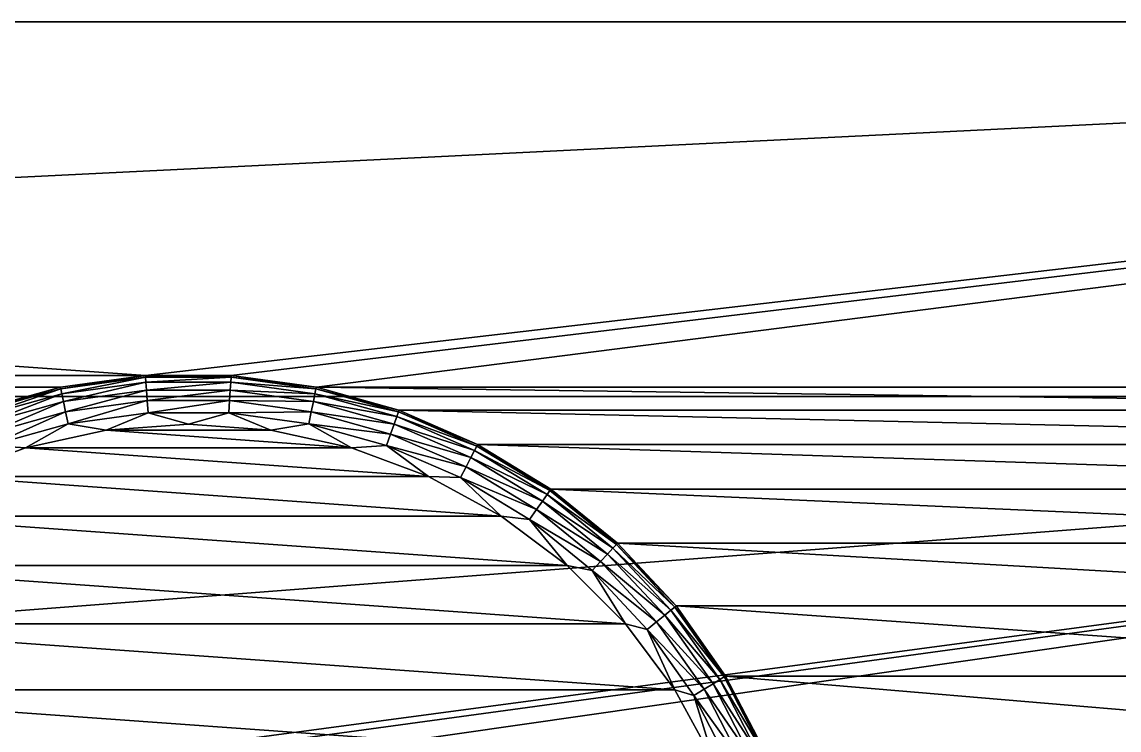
# Model space of a CAD drawing. Extents: x 464 to 15145, y 328 to 7622.
# Drawn here: x 9346 to 11360, y 6322 to 7622 of the extents above; entities that cross this region are included whole.
import ezdxf

# ---------------------------------------------------------------- set-up
doc = ezdxf.new("R2010")
doc.units = 0
doc.layers.get('0').update_dxf_attribs({"linetype": 'CONTINUOUS'})

msp = doc.modelspace()

# ---------------------------------------------------------------- linework, layer by layer
at = {"color": 7}
for points in [[(15145.1, 7622.4), (464.1, 7622.4), (15145.1, 7622.4, -4432), (15145.1, 7622.4)], [(15145.1, 7622.4, -4432), (464.1, 7622.4), (464.1, 7622.4, -4432), (15145.1, 7622.4, -4432)], [(6036.7, 6973.4, -4432), (9572.5, 6973.4, -4432), (464.1, 7622.4, -4432), (6036.7, 6973.4, -4432)], [(464.1, 7622.4, -4432), (9572.5, 6973.4, -4432), (15145.1, 7622.4, -4432), (464.1, 7622.4, -4432)], [(1152, 6934.5), (464.1, 7622.4), (15145.1, 7622.4), (1152, 6934.5)], [(1152, 6934.5), (15145.1, 7622.4), (14457.2, 6934.5), (1152, 6934.5)], [(15145.1, 7622.4, -4432), (9572.5, 6973.4, -4432), (9730, 6973.4, -4432), (15145.1, 7622.4, -4432)], [(15145.1, 7622.4, -4432), (9730, 6973.4, -4432), (9886.1, 6951.9, -4432), (15145.1, 7622.4, -4432)], [(9886.1, 6951.9, -4432), (13109.7, 6951.9, -4432), (15145.1, 7622.4, -4432), (9886.1, 6951.9, -4432)], [(6192.7, 6951.9, -4432), (9416.4, 6951.9, -4432), (6036.7, 6973.4, -4432), (6192.7, 6951.9, -4432)], [(6036.7, 6973.4, -4432), (9416.4, 6951.9, -4432), (9572.5, 6973.4, -4432), (6036.7, 6973.4, -4432)], [(9416.4, 6951.9, -5124.5), (9417, 6948.9, -5148.4), (9572.5, 6973.4, -5124.5), (9416.4, 6951.9, -5124.5)], [(9416.4, 6951.9, -4432), (9416.4, 6951.9, -5124.5), (9572.5, 6973.4, -4432), (9416.4, 6951.9, -4432)], [(9572.5, 6973.4, -4432), (9416.4, 6951.9, -5124.5), (9572.5, 6973.4, -5124.5), (9572.5, 6973.4, -4432)], [(9572.5, 6973.4, -5124.5), (9417, 6948.9, -5148.4), (9572.7, 6970.2, -5148.4), (9572.5, 6973.4, -5124.5)], [(9417, 6948.9, -5148.4), (9418.9, 6939.8, -5170.7), (9572.7, 6970.2, -5148.4), (9417, 6948.9, -5148.4)], [(9418.9, 6939.8, -5170.7), (9573.3, 6961, -5170.7), (9572.7, 6970.2, -5148.4), (9418.9, 6939.8, -5170.7)], [(9572.5, 6973.4, -5124.5), (9572.7, 6970.2, -5148.4), (9730, 6973.4, -5124.5), (9572.5, 6973.4, -5124.5)], [(9572.5, 6973.4, -4432), (9572.5, 6973.4, -5124.5), (9730, 6973.4, -4432), (9572.5, 6973.4, -4432)], [(9730, 6973.4, -4432), (9572.5, 6973.4, -5124.5), (9730, 6973.4, -5124.5), (9730, 6973.4, -4432)], [(9730, 6973.4, -5124.5), (9572.7, 6970.2, -5148.4), (9729.8, 6970.2, -5148.4), (9730, 6973.4, -5124.5)], [(9572.7, 6970.2, -5148.4), (9573.3, 6961, -5170.7), (9729.8, 6970.2, -5148.4), (9572.7, 6970.2, -5148.4)], [(9573.3, 6961, -5170.7), (9729.1, 6961, -5170.7), (9729.8, 6970.2, -5148.4), (9573.3, 6961, -5170.7)], [(9729.8, 6970.2, -5148.4), (9729.1, 6961, -5170.7), (9885.4, 6948.9, -5148.4), (9729.8, 6970.2, -5148.4)], [(9730, 6973.4, -5124.5), (9729.8, 6970.2, -5148.4), (9886.1, 6951.9, -5124.5), (9730, 6973.4, -5124.5)], [(9886.1, 6951.9, -5124.5), (9729.8, 6970.2, -5148.4), (9885.4, 6948.9, -5148.4), (9886.1, 6951.9, -5124.5)], [(9730, 6973.4, -4432), (9730, 6973.4, -5124.5), (9886.1, 6951.9, -4432), (9730, 6973.4, -4432)], [(9886.1, 6951.9, -4432), (9730, 6973.4, -5124.5), (9886.1, 6951.9, -5124.5), (9886.1, 6951.9, -4432)], [(6192.7, 6951.9, -4432), (9264.7, 6909.4, -4432), (9416.4, 6951.9, -4432), (6192.7, 6951.9, -4432)], [(9264.7, 6909.4, -5124.5), (9265.8, 6906.5, -5148.4), (9416.4, 6951.9, -5124.5), (9264.7, 6909.4, -5124.5)], [(9264.7, 6909.4, -4432), (9264.7, 6909.4, -5124.5), (9416.4, 6951.9, -4432), (9264.7, 6909.4, -4432)], [(9416.4, 6951.9, -4432), (9264.7, 6909.4, -5124.5), (9416.4, 6951.9, -5124.5), (9416.4, 6951.9, -4432)], [(9416.4, 6951.9, -5124.5), (9265.8, 6906.5, -5148.4), (9417, 6948.9, -5148.4), (9416.4, 6951.9, -5124.5)], [(9265.8, 6906.5, -5148.4), (9268.9, 6897.8, -5170.7), (9417, 6948.9, -5148.4), (9265.8, 6906.5, -5148.4)], [(9268.9, 6897.8, -5170.7), (9418.9, 6939.8, -5170.7), (9417, 6948.9, -5148.4), (9268.9, 6897.8, -5170.7)], [(9418.9, 6939.8, -5170.7), (9421.9, 6925.5, -5189.8), (9573.3, 6961, -5170.7), (9418.9, 6939.8, -5170.7)], [(9421.9, 6925.5, -5189.8), (9574.3, 6946.4, -5189.8), (9573.3, 6961, -5170.7), (9421.9, 6925.5, -5189.8)], [(9573.3, 6961, -5170.7), (9574.3, 6946.4, -5189.8), (9729.1, 6961, -5170.7), (9573.3, 6961, -5170.7)], [(9574.3, 6946.4, -5189.8), (9728.1, 6946.4, -5189.8), (9729.1, 6961, -5170.7), (9574.3, 6946.4, -5189.8)], [(9729.1, 6961, -5170.7), (9728.1, 6946.4, -5189.8), (9883.5, 6939.8, -5170.7), (9729.1, 6961, -5170.7)], [(9729.1, 6961, -5170.7), (9883.5, 6939.8, -5170.7), (9885.4, 6948.9, -5148.4), (9729.1, 6961, -5170.7)], [(9885.4, 6948.9, -5148.4), (9883.5, 6939.8, -5170.7), (10036.7, 6906.5, -5148.4), (9885.4, 6948.9, -5148.4)], [(9886.1, 6951.9, -5124.5), (9885.4, 6948.9, -5148.4), (10037.7, 6909.4, -5124.5), (9886.1, 6951.9, -5124.5)], [(10037.7, 6909.4, -5124.5), (9885.4, 6948.9, -5148.4), (10036.7, 6906.5, -5148.4), (10037.7, 6909.4, -5124.5)], [(9886.1, 6951.9, -4432), (9886.1, 6951.9, -5124.5), (10037.7, 6909.4, -4432), (9886.1, 6951.9, -4432)], [(10037.7, 6909.4, -4432), (9886.1, 6951.9, -5124.5), (10037.7, 6909.4, -5124.5), (10037.7, 6909.4, -4432)], [(10037.7, 6909.4, -4432), (12958.1, 6909.4, -4432), (9886.1, 6951.9, -4432), (10037.7, 6909.4, -4432)], [(9886.1, 6951.9, -4432), (12958.1, 6909.4, -4432), (13109.7, 6951.9, -4432), (9886.1, 6951.9, -4432)], [(14457.2, 6934.5, -3744.1), (6006.6, 6285.6, -3744.1), (1152, 6934.5, -3744.1), (14457.2, 6934.5, -3744.1)], [(1152, 6934.5), (14457.2, 6934.5), (1152, 6934.5, -3744.1), (1152, 6934.5)], [(1152, 6934.5, -3744.1), (14457.2, 6934.5), (14457.2, 6934.5, -3744.1), (1152, 6934.5, -3744.1)], [(9602.5, 6285.6, -3744.1), (6006.6, 6285.6, -3744.1), (14457.2, 6934.5, -3744.1), (9602.5, 6285.6, -3744.1)], [(9268.9, 6897.8, -5170.7), (9273.8, 6884, -5189.8), (9418.9, 6939.8, -5170.7), (9268.9, 6897.8, -5170.7)], [(9273.8, 6884, -5189.8), (9421.9, 6925.5, -5189.8), (9418.9, 6939.8, -5170.7), (9273.8, 6884, -5189.8)], [(9421.9, 6925.5, -5189.8), (9425.8, 6906.7, -5204.5), (9574.3, 6946.4, -5189.8), (9421.9, 6925.5, -5189.8)], [(9425.8, 6906.7, -5204.5), (9575.6, 6927.3, -5204.5), (9574.3, 6946.4, -5189.8), (9425.8, 6906.7, -5204.5)], [(9574.3, 6946.4, -5189.8), (9575.6, 6927.3, -5204.5), (9728.1, 6946.4, -5189.8), (9574.3, 6946.4, -5189.8)], [(9575.6, 6927.3, -5204.5), (9726.8, 6927.3, -5204.5), (9728.1, 6946.4, -5189.8), (9575.6, 6927.3, -5204.5)], [(14457.2, 6934.5, -3744.1), (9700, 6285.6, -3744.1), (9602.5, 6285.6, -3744.1), (14457.2, 6934.5, -3744.1)], [(14457.2, 6934.5, -3744.1), (9795.3, 6265.4, -3744.1), (9700, 6285.6, -3744.1), (14457.2, 6934.5, -3744.1)], [(9728.1, 6946.4, -5189.8), (9726.8, 6927.3, -5204.5), (9880.6, 6925.5, -5189.8), (9728.1, 6946.4, -5189.8)], [(9728.1, 6946.4, -5189.8), (9880.6, 6925.5, -5189.8), (9883.5, 6939.8, -5170.7), (9728.1, 6946.4, -5189.8)], [(13200.5, 6265.4, -3744.1), (9795.3, 6265.4, -3744.1), (14457.2, 6934.5, -3744.1), (13200.5, 6265.4, -3744.1)], [(9883.5, 6939.8, -5170.7), (9880.6, 6925.5, -5189.8), (10033.6, 6897.8, -5170.7), (9883.5, 6939.8, -5170.7)], [(9883.5, 6939.8, -5170.7), (10033.6, 6897.8, -5170.7), (10036.7, 6906.5, -5148.4), (9883.5, 6939.8, -5170.7)], [(9273.8, 6884, -5189.8), (9280.2, 6865.9, -5204.5), (9421.9, 6925.5, -5189.8), (9273.8, 6884, -5189.8)], [(9280.2, 6865.9, -5204.5), (9425.8, 6906.7, -5204.5), (9421.9, 6925.5, -5189.8), (9280.2, 6865.9, -5204.5)], [(9425.8, 6906.7, -5204.5), (9430.3, 6884.9, -5213.7), (9575.6, 6927.3, -5204.5), (9425.8, 6906.7, -5204.5)], [(9430.3, 6884.9, -5213.7), (9577.1, 6905.1, -5213.7), (9575.6, 6927.3, -5204.5), (9430.3, 6884.9, -5213.7)], [(9575.6, 6927.3, -5204.5), (9577.1, 6905.1, -5213.7), (9726.8, 6927.3, -5204.5), (9575.6, 6927.3, -5204.5)], [(9577.1, 6905.1, -5213.7), (9725.3, 6905.1, -5213.7), (9726.8, 6927.3, -5204.5), (9577.1, 6905.1, -5213.7)], [(9726.8, 6927.3, -5204.5), (9725.3, 6905.1, -5213.7), (9876.7, 6906.7, -5204.5), (9726.8, 6927.3, -5204.5)], [(9726.8, 6927.3, -5204.5), (9876.7, 6906.7, -5204.5), (9880.6, 6925.5, -5189.8), (9726.8, 6927.3, -5204.5)], [(9880.6, 6925.5, -5189.8), (9876.7, 6906.7, -5204.5), (10028.7, 6884, -5189.8), (9880.6, 6925.5, -5189.8)], [(9880.6, 6925.5, -5189.8), (10028.7, 6884, -5189.8), (10033.6, 6897.8, -5170.7), (9880.6, 6925.5, -5189.8)], [(10037.7, 6909.4, -5124.5), (10036.7, 6906.5, -5148.4), (10182.2, 6846.7, -5124.5), (10037.7, 6909.4, -5124.5)], [(10037.7, 6909.4, -4432), (10037.7, 6909.4, -5124.5), (10182.2, 6846.7, -4432), (10037.7, 6909.4, -4432)], [(10182.2, 6846.7, -4432), (10037.7, 6909.4, -5124.5), (10182.2, 6846.7, -5124.5), (10182.2, 6846.7, -4432)], [(10182.2, 6846.7, -4432), (12813.6, 6846.7, -4432), (10037.7, 6909.4, -4432), (10182.2, 6846.7, -4432)], [(10037.7, 6909.4, -4432), (12813.6, 6846.7, -4432), (12958.1, 6909.4, -4432), (10037.7, 6909.4, -4432)], [(9280.2, 6865.9, -5204.5), (9287.6, 6844.9, -5213.7), (9425.8, 6906.7, -5204.5), (9280.2, 6865.9, -5204.5)], [(9287.6, 6844.9, -5213.7), (9430.3, 6884.9, -5213.7), (9425.8, 6906.7, -5204.5), (9287.6, 6844.9, -5213.7)], [(9430.3, 6884.9, -5213.7), (9500.1, 6872.9, -5216.8), (9577.1, 6905.1, -5213.7), (9430.3, 6884.9, -5213.7)], [(9500.1, 6872.9, -5216.8), (9651.2, 6883.7, -5216.8), (9577.1, 6905.1, -5213.7), (9500.1, 6872.9, -5216.8)], [(9577.1, 6905.1, -5213.7), (9651.2, 6883.7, -5216.8), (9725.3, 6905.1, -5213.7), (9577.1, 6905.1, -5213.7)], [(9651.2, 6883.7, -5216.8), (9802.3, 6872.9, -5216.8), (9725.3, 6905.1, -5213.7), (9651.2, 6883.7, -5216.8)], [(9725.3, 6905.1, -5213.7), (9872.1, 6884.9, -5213.7), (9876.7, 6906.7, -5204.5), (9725.3, 6905.1, -5213.7)], [(9725.3, 6905.1, -5213.7), (9802.3, 6872.9, -5216.8), (9872.1, 6884.9, -5213.7), (9725.3, 6905.1, -5213.7)], [(9876.7, 6906.7, -5204.5), (9872.1, 6884.9, -5213.7), (10022.3, 6865.9, -5204.5), (9876.7, 6906.7, -5204.5)], [(9876.7, 6906.7, -5204.5), (10022.3, 6865.9, -5204.5), (10028.7, 6884, -5189.8), (9876.7, 6906.7, -5204.5)], [(10033.6, 6897.8, -5170.7), (10028.7, 6884, -5189.8), (10176.5, 6835.7, -5170.7), (10033.6, 6897.8, -5170.7)], [(10036.7, 6906.5, -5148.4), (10033.6, 6897.8, -5170.7), (10180.8, 6843.9, -5148.4), (10036.7, 6906.5, -5148.4)], [(10033.6, 6897.8, -5170.7), (10176.5, 6835.7, -5170.7), (10180.8, 6843.9, -5148.4), (10033.6, 6897.8, -5170.7)], [(10182.2, 6846.7, -5124.5), (10036.7, 6906.5, -5148.4), (10180.8, 6843.9, -5148.4), (10182.2, 6846.7, -5124.5)], [(9287.6, 6844.9, -5213.7), (9352.1, 6840.7, -5216.8), (9430.3, 6884.9, -5213.7), (9287.6, 6844.9, -5213.7)], [(9352.1, 6840.7, -5216.8), (9500.1, 6872.9, -5216.8), (9430.3, 6884.9, -5213.7), (9352.1, 6840.7, -5216.8)], [(9352.1, 6840.7, -5216.8), (9950.4, 6840.7, -5216.8), (9500.1, 6872.9, -5216.8), (9352.1, 6840.7, -5216.8)], [(9500.1, 6872.9, -5216.8), (9802.3, 6872.9, -5216.8), (9651.2, 6883.7, -5216.8), (9500.1, 6872.9, -5216.8)], [(9500.1, 6872.9, -5216.8), (9950.4, 6840.7, -5216.8), (9802.3, 6872.9, -5216.8), (9500.1, 6872.9, -5216.8)], [(9802.3, 6872.9, -5216.8), (9950.4, 6840.7, -5216.8), (9872.1, 6884.9, -5213.7), (9802.3, 6872.9, -5216.8)], [(9872.1, 6884.9, -5213.7), (9950.4, 6840.7, -5216.8), (10014.8, 6844.9, -5213.7), (9872.1, 6884.9, -5213.7)], [(9872.1, 6884.9, -5213.7), (10014.8, 6844.9, -5213.7), (10022.3, 6865.9, -5204.5), (9872.1, 6884.9, -5213.7)], [(10028.7, 6884, -5189.8), (10022.3, 6865.9, -5204.5), (10169.8, 6822.7, -5189.8), (10028.7, 6884, -5189.8)], [(10028.7, 6884, -5189.8), (10169.8, 6822.7, -5189.8), (10176.5, 6835.7, -5170.7), (10028.7, 6884, -5189.8)], [(10022.3, 6865.9, -5204.5), (10014.8, 6844.9, -5213.7), (10161, 6805.7, -5204.5), (10022.3, 6865.9, -5204.5)], [(10022.3, 6865.9, -5204.5), (10161, 6805.7, -5204.5), (10169.8, 6822.7, -5189.8), (10022.3, 6865.9, -5204.5)], [(9210.1, 6787.8, -5216.8), (9352.1, 6840.7, -5216.8), (9287.6, 6844.9, -5213.7), (9210.1, 6787.8, -5216.8)], [(9210.1, 6787.8, -5216.8), (10092.3, 6787.8, -5216.8), (9352.1, 6840.7, -5216.8), (9210.1, 6787.8, -5216.8)], [(9352.1, 6840.7, -5216.8), (10092.3, 6787.8, -5216.8), (9950.4, 6840.7, -5216.8), (9352.1, 6840.7, -5216.8)], [(9950.4, 6840.7, -5216.8), (10092.3, 6787.8, -5216.8), (10014.8, 6844.9, -5213.7), (9950.4, 6840.7, -5216.8)], [(10014.8, 6844.9, -5213.7), (10092.3, 6787.8, -5216.8), (10150.7, 6785.9, -5213.7), (10014.8, 6844.9, -5213.7)], [(10014.8, 6844.9, -5213.7), (10150.7, 6785.9, -5213.7), (10161, 6805.7, -5204.5), (10014.8, 6844.9, -5213.7)], [(10176.5, 6835.7, -5170.7), (10169.8, 6822.7, -5189.8), (10309.7, 6754.7, -5170.7), (10176.5, 6835.7, -5170.7)], [(10180.8, 6843.9, -5148.4), (10176.5, 6835.7, -5170.7), (10315, 6762.3, -5148.4), (10180.8, 6843.9, -5148.4)], [(10176.5, 6835.7, -5170.7), (10309.7, 6754.7, -5170.7), (10315, 6762.3, -5148.4), (10176.5, 6835.7, -5170.7)], [(10182.2, 6846.7, -5124.5), (10180.8, 6843.9, -5148.4), (10316.8, 6764.8, -5124.5), (10182.2, 6846.7, -5124.5)], [(10316.8, 6764.8, -5124.5), (10180.8, 6843.9, -5148.4), (10315, 6762.3, -5148.4), (10316.8, 6764.8, -5124.5)], [(10182.2, 6846.7, -4432), (10182.2, 6846.7, -5124.5), (10316.8, 6764.8, -4432), (10182.2, 6846.7, -4432)], [(10316.8, 6764.8, -4432), (10182.2, 6846.7, -5124.5), (10316.8, 6764.8, -5124.5), (10316.8, 6764.8, -4432)], [(10316.8, 6764.8, -4432), (12679, 6764.8, -4432), (10182.2, 6846.7, -4432), (10316.8, 6764.8, -4432)], [(10182.2, 6846.7, -4432), (12679, 6764.8, -4432), (12813.6, 6846.7, -4432), (10182.2, 6846.7, -4432)], [(10169.8, 6822.7, -5189.8), (10161, 6805.7, -5204.5), (10301.2, 6742.7, -5189.8), (10169.8, 6822.7, -5189.8)], [(10169.8, 6822.7, -5189.8), (10301.2, 6742.7, -5189.8), (10309.7, 6754.7, -5170.7), (10169.8, 6822.7, -5189.8)], [(9077.2, 6715.2, -5216.8), (10225.3, 6715.2, -5216.8), (9210.1, 6787.8, -5216.8), (9077.2, 6715.2, -5216.8)], [(9210.1, 6787.8, -5216.8), (10225.3, 6715.2, -5216.8), (10092.3, 6787.8, -5216.8), (9210.1, 6787.8, -5216.8)], [(10092.3, 6787.8, -5216.8), (10225.3, 6715.2, -5216.8), (10150.7, 6785.9, -5213.7), (10092.3, 6787.8, -5216.8)], [(10161, 6805.7, -5204.5), (10150.7, 6785.9, -5213.7), (10290.2, 6727.1, -5204.5), (10161, 6805.7, -5204.5)], [(10161, 6805.7, -5204.5), (10290.2, 6727.1, -5204.5), (10301.2, 6742.7, -5189.8), (10161, 6805.7, -5204.5)], [(10150.7, 6785.9, -5213.7), (10225.3, 6715.2, -5216.8), (10277.4, 6708.9, -5213.7), (10150.7, 6785.9, -5213.7)], [(10150.7, 6785.9, -5213.7), (10277.4, 6708.9, -5213.7), (10290.2, 6727.1, -5204.5), (10150.7, 6785.9, -5213.7)], [(10309.7, 6754.7, -5170.7), (10301.2, 6742.7, -5189.8), (10430.6, 6656.4, -5170.7), (10309.7, 6754.7, -5170.7)], [(10315, 6762.3, -5148.4), (10309.7, 6754.7, -5170.7), (10436.9, 6663.1, -5148.4), (10315, 6762.3, -5148.4)], [(10309.7, 6754.7, -5170.7), (10430.6, 6656.4, -5170.7), (10436.9, 6663.1, -5148.4), (10309.7, 6754.7, -5170.7)], [(10316.8, 6764.8, -5124.5), (10315, 6762.3, -5148.4), (10439, 6665.4, -5124.5), (10316.8, 6764.8, -5124.5)], [(10439, 6665.4, -5124.5), (10315, 6762.3, -5148.4), (10436.9, 6663.1, -5148.4), (10439, 6665.4, -5124.5)], [(10316.8, 6764.8, -4432), (10316.8, 6764.8, -5124.5), (10439, 6665.4, -4432), (10316.8, 6764.8, -4432)], [(10439, 6665.4, -4432), (10316.8, 6764.8, -5124.5), (10439, 6665.4, -5124.5), (10439, 6665.4, -4432)], [(10439, 6665.4, -4432), (12556.8, 6665.4, -4432), (10316.8, 6764.8, -4432), (10439, 6665.4, -4432)], [(10316.8, 6764.8, -4432), (12556.8, 6665.4, -4432), (12679, 6764.8, -4432), (10316.8, 6764.8, -4432)], [(10290.2, 6727.1, -5204.5), (10277.4, 6708.9, -5213.7), (10407.5, 6631.7, -5204.5), (10290.2, 6727.1, -5204.5)], [(10301.2, 6742.7, -5189.8), (10290.2, 6727.1, -5204.5), (10420.6, 6645.6, -5189.8), (10301.2, 6742.7, -5189.8)], [(10290.2, 6727.1, -5204.5), (10407.5, 6631.7, -5204.5), (10420.6, 6645.6, -5189.8), (10290.2, 6727.1, -5204.5)], [(10301.2, 6742.7, -5189.8), (10420.6, 6645.6, -5189.8), (10430.6, 6656.4, -5170.7), (10301.2, 6742.7, -5189.8)], [(8955.9, 6624.4, -5216.8), (10346.6, 6624.4, -5216.8), (9077.2, 6715.2, -5216.8), (8955.9, 6624.4, -5216.8)], [(9077.2, 6715.2, -5216.8), (10346.6, 6624.4, -5216.8), (10225.3, 6715.2, -5216.8), (9077.2, 6715.2, -5216.8)], [(10225.3, 6715.2, -5216.8), (10346.6, 6624.4, -5216.8), (10277.4, 6708.9, -5213.7), (10225.3, 6715.2, -5216.8)], [(10277.4, 6708.9, -5213.7), (10346.6, 6624.4, -5216.8), (10392.3, 6615.4, -5213.7), (10277.4, 6708.9, -5213.7)], [(10277.4, 6708.9, -5213.7), (10392.3, 6615.4, -5213.7), (10407.5, 6631.7, -5204.5), (10277.4, 6708.9, -5213.7)], [(10430.6, 6656.4, -5170.7), (10420.6, 6645.6, -5189.8), (10536.9, 6542.5, -5170.7), (10430.6, 6656.4, -5170.7)], [(10436.9, 6663.1, -5148.4), (10430.6, 6656.4, -5170.7), (10544.1, 6548.3, -5148.4), (10436.9, 6663.1, -5148.4)], [(10430.6, 6656.4, -5170.7), (10536.9, 6542.5, -5170.7), (10544.1, 6548.3, -5148.4), (10430.6, 6656.4, -5170.7)], [(10439, 6665.4, -5124.5), (10436.9, 6663.1, -5148.4), (10546.5, 6550.3, -5124.5), (10439, 6665.4, -5124.5)], [(10546.5, 6550.3, -5124.5), (10436.9, 6663.1, -5148.4), (10544.1, 6548.3, -5148.4), (10546.5, 6550.3, -5124.5)], [(10439, 6665.4, -4432), (10439, 6665.4, -5124.5), (10546.5, 6550.3, -4432), (10439, 6665.4, -4432)], [(10546.5, 6550.3, -4432), (10439, 6665.4, -5124.5), (10546.5, 6550.3, -5124.5), (10546.5, 6550.3, -4432)], [(10546.5, 6550.3, -4432), (12449.3, 6550.3, -4432), (10439, 6665.4, -4432), (10546.5, 6550.3, -4432)], [(10439, 6665.4, -4432), (12449.3, 6550.3, -4432), (12556.8, 6665.4, -4432), (10439, 6665.4, -4432)], [(10407.5, 6631.7, -5204.5), (10392.3, 6615.4, -5213.7), (10510.7, 6521.2, -5204.5), (10407.5, 6631.7, -5204.5)], [(10420.6, 6645.6, -5189.8), (10407.5, 6631.7, -5204.5), (10525.6, 6533.2, -5189.8), (10420.6, 6645.6, -5189.8)], [(10407.5, 6631.7, -5204.5), (10510.7, 6521.2, -5204.5), (10525.6, 6533.2, -5189.8), (10407.5, 6631.7, -5204.5)], [(10420.6, 6645.6, -5189.8), (10525.6, 6533.2, -5189.8), (10536.9, 6542.5, -5170.7), (10420.6, 6645.6, -5189.8)], [(8848.8, 6517.3, -5216.8), (10453.7, 6517.3, -5216.8), (8955.9, 6624.4, -5216.8), (8848.8, 6517.3, -5216.8)], [(8955.9, 6624.4, -5216.8), (10453.7, 6517.3, -5216.8), (10346.6, 6624.4, -5216.8), (8955.9, 6624.4, -5216.8)], [(10346.6, 6624.4, -5216.8), (10453.7, 6517.3, -5216.8), (10392.3, 6615.4, -5213.7), (10346.6, 6624.4, -5216.8)], [(10392.3, 6615.4, -5213.7), (10453.7, 6517.3, -5216.8), (10493.4, 6507.1, -5213.7), (10392.3, 6615.4, -5213.7)], [(10392.3, 6615.4, -5213.7), (10493.4, 6507.1, -5213.7), (10510.7, 6521.2, -5204.5), (10392.3, 6615.4, -5213.7)], [(10544.1, 6548.3, -5148.4), (10536.9, 6542.5, -5170.7), (10634.7, 6420, -5148.4), (10544.1, 6548.3, -5148.4)], [(10546.5, 6550.3, -5124.5), (10544.1, 6548.3, -5148.4), (10637.4, 6421.6, -5124.5), (10546.5, 6550.3, -5124.5)], [(10637.4, 6421.6, -5124.5), (10544.1, 6548.3, -5148.4), (10634.7, 6420, -5148.4), (10637.4, 6421.6, -5124.5)], [(10546.5, 6550.3, -4432), (10546.5, 6550.3, -5124.5), (10637.4, 6421.6, -4432), (10546.5, 6550.3, -4432)], [(10637.4, 6421.6, -4432), (10546.5, 6550.3, -5124.5), (10637.4, 6421.6, -5124.5), (10637.4, 6421.6, -4432)], [(10637.4, 6421.6, -4432), (12358.4, 6421.6, -4432), (10546.5, 6550.3, -4432), (10637.4, 6421.6, -4432)], [(10546.5, 6550.3, -4432), (12358.4, 6421.6, -4432), (12449.3, 6550.3, -4432), (10546.5, 6550.3, -4432)], [(10525.6, 6533.2, -5189.8), (10510.7, 6521.2, -5204.5), (10614.3, 6407.5, -5189.8), (10525.6, 6533.2, -5189.8)], [(10536.9, 6542.5, -5170.7), (10525.6, 6533.2, -5189.8), (10626.8, 6415.2, -5170.7), (10536.9, 6542.5, -5170.7)], [(10525.6, 6533.2, -5189.8), (10614.3, 6407.5, -5189.8), (10626.8, 6415.2, -5170.7), (10525.6, 6533.2, -5189.8)], [(10536.9, 6542.5, -5170.7), (10626.8, 6415.2, -5170.7), (10634.7, 6420, -5148.4), (10536.9, 6542.5, -5170.7)], [(8758, 6396, -5216.8), (10544.5, 6396, -5216.8), (8848.8, 6517.3, -5216.8), (8758, 6396, -5216.8)], [(8848.8, 6517.3, -5216.8), (10544.5, 6396, -5216.8), (10453.7, 6517.3, -5216.8), (8848.8, 6517.3, -5216.8)], [(10453.7, 6517.3, -5216.8), (10544.5, 6396, -5216.8), (10493.4, 6507.1, -5213.7), (10453.7, 6517.3, -5216.8)], [(10510.7, 6521.2, -5204.5), (10493.4, 6507.1, -5213.7), (10597.9, 6397.6, -5204.5), (10510.7, 6521.2, -5204.5)], [(10493.4, 6507.1, -5213.7), (10544.5, 6396, -5216.8), (10578.9, 6386, -5213.7), (10493.4, 6507.1, -5213.7)], [(10493.4, 6507.1, -5213.7), (10578.9, 6386, -5213.7), (10597.9, 6397.6, -5204.5), (10493.4, 6507.1, -5213.7)], [(10510.7, 6521.2, -5204.5), (10597.9, 6397.6, -5204.5), (10614.3, 6407.5, -5189.8), (10510.7, 6521.2, -5204.5)], [(10614.3, 6407.5, -5189.8), (10597.9, 6397.6, -5204.5), (10685, 6271, -5189.8), (10614.3, 6407.5, -5189.8)], [(10626.8, 6415.2, -5170.7), (10614.3, 6407.5, -5189.8), (10698.5, 6276.8, -5170.7), (10626.8, 6415.2, -5170.7)], [(10614.3, 6407.5, -5189.8), (10685, 6271, -5189.8), (10698.5, 6276.8, -5170.7), (10614.3, 6407.5, -5189.8)], [(10634.7, 6420, -5148.4), (10626.8, 6415.2, -5170.7), (10707, 6280.5, -5148.4), (10634.7, 6420, -5148.4)], [(10626.8, 6415.2, -5170.7), (10698.5, 6276.8, -5170.7), (10707, 6280.5, -5148.4), (10626.8, 6415.2, -5170.7)], [(10637.4, 6421.6, -5124.5), (10634.7, 6420, -5148.4), (10709.8, 6281.7, -5124.5), (10637.4, 6421.6, -5124.5)], [(10709.8, 6281.7, -5124.5), (10634.7, 6420, -5148.4), (10707, 6280.5, -5148.4), (10709.8, 6281.7, -5124.5)], [(10637.4, 6421.6, -4432), (10637.4, 6421.6, -5124.5), (10709.8, 6281.7, -4432), (10637.4, 6421.6, -4432)], [(10709.8, 6281.7, -4432), (10637.4, 6421.6, -5124.5), (10709.8, 6281.7, -5124.5), (10709.8, 6281.7, -4432)], [(10709.8, 6281.7, -4432), (12285.9, 6281.7, -4432), (10637.4, 6421.6, -4432), (10709.8, 6281.7, -4432)], [(10637.4, 6421.6, -4432), (12285.9, 6281.7, -4432), (12358.4, 6421.6, -4432), (10637.4, 6421.6, -4432)], [(8685.4, 6263, -5216.8), (10617.1, 6263, -5216.8), (8758, 6396, -5216.8), (8685.4, 6263, -5216.8)], [(8758, 6396, -5216.8), (10617.1, 6263, -5216.8), (10544.5, 6396, -5216.8), (8758, 6396, -5216.8)], [(10544.5, 6396, -5216.8), (10617.1, 6263, -5216.8), (10578.9, 6386, -5213.7), (10544.5, 6396, -5216.8)], [(10597.9, 6397.6, -5204.5), (10578.9, 6386, -5213.7), (10667.5, 6263.3, -5204.5), (10597.9, 6397.6, -5204.5)], [(10578.9, 6386, -5213.7), (10617.1, 6263, -5216.8), (10647.1, 6254.5, -5213.7), (10578.9, 6386, -5213.7)], [(10578.9, 6386, -5213.7), (10647.1, 6254.5, -5213.7), (10667.5, 6263.3, -5204.5), (10578.9, 6386, -5213.7)], [(10597.9, 6397.6, -5204.5), (10667.5, 6263.3, -5204.5), (10685, 6271, -5189.8), (10597.9, 6397.6, -5204.5)]]:
    msp.add_3dface(points, dxfattribs=at)

doc.saveas('drawing.dxf')
